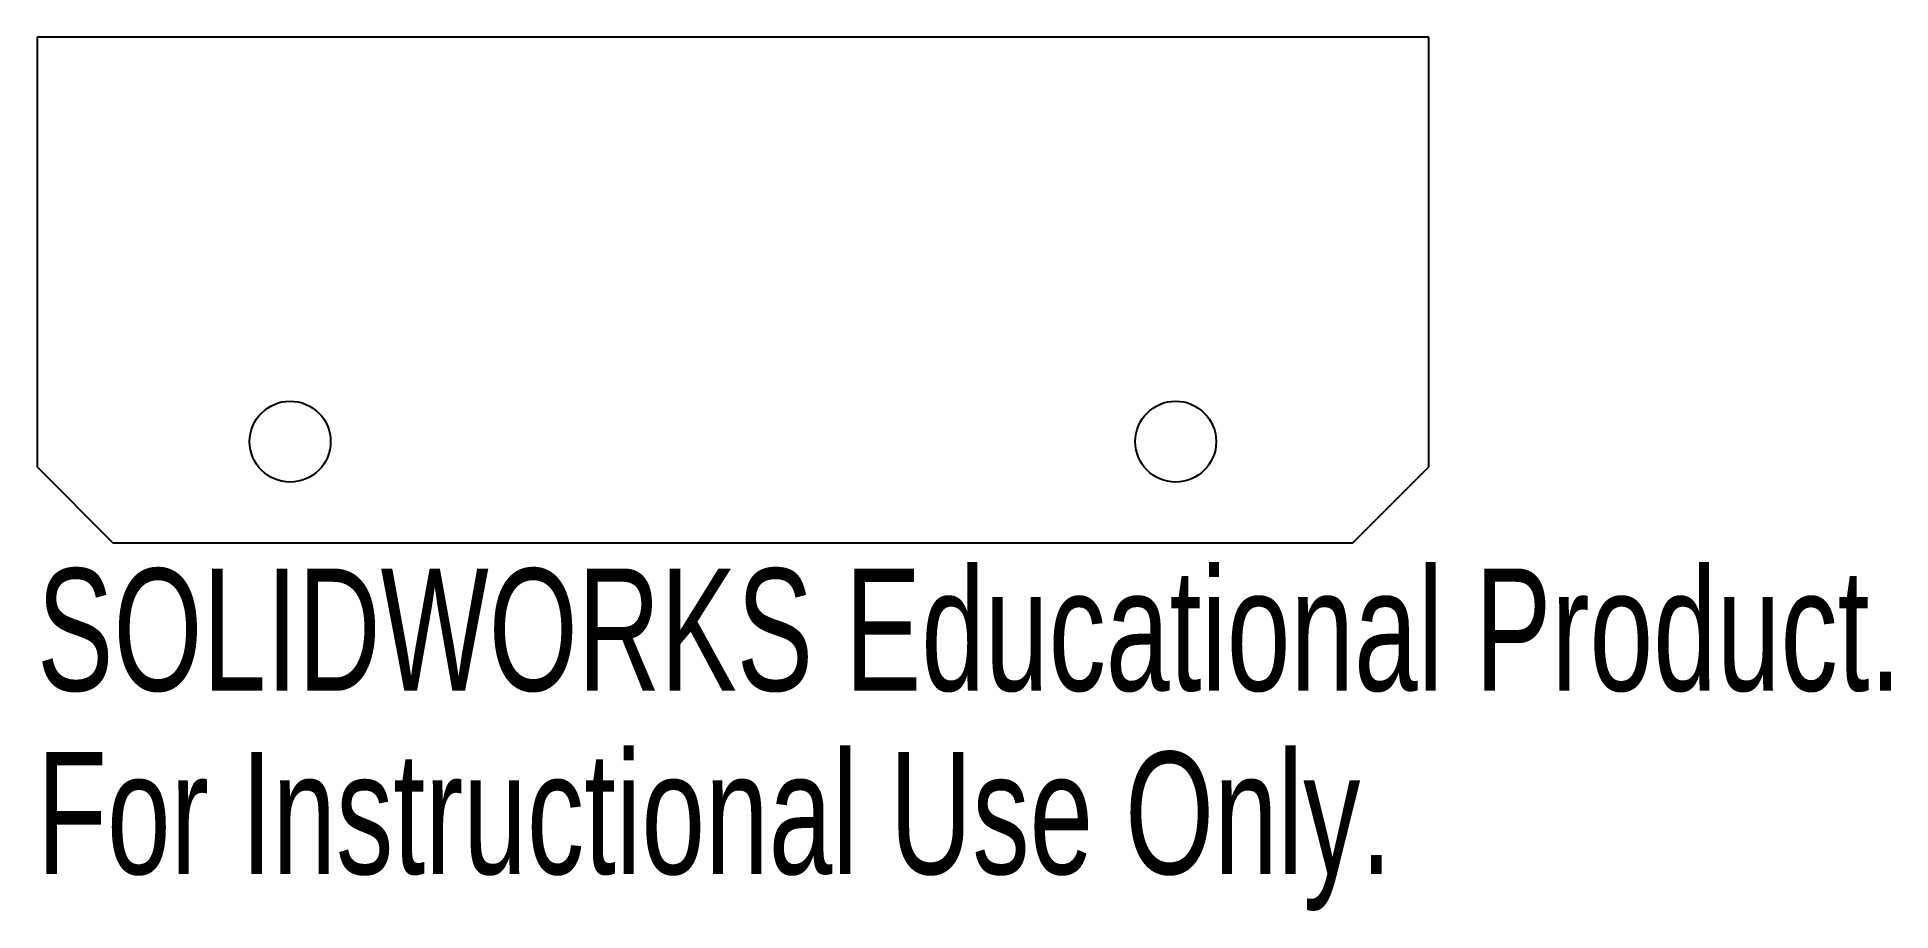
# Model space of a CAD drawing. Header units: millimetres. Extents: x 0 to 73.3, y -34.6 to 0.
import ezdxf

# ---------------------------------------------------------------- set-up
doc = ezdxf.new("R2010")
doc.units = ezdxf.units.MM
doc.styles.add('SLDTEXTSTYLE0', font='TXT', dxfattribs={"width": 0.7})

msp = doc.modelspace()

# ---------------------------------------------------------------- linework, layer by layer
at = {"color": 7, "linetype": 'Continuous', "lineweight": 25}
for p, q in [((55, 0), (0, 0)), ((0, 0), (0, -17)), ((55, -17), (55, 0)), ((0, -17), (3, -20)), ((52, -20), (55, -17)), ((3, -20), (52, -20))]:
    msp.add_line(p, q, dxfattribs=at)
for centre in [(10, -16), (45, -16)]:
    msp.add_circle(centre, 1.6, dxfattribs=at)

# ---------------------------------------------------------------- texts
at = {"color": 7, "linetype": 'Continuous', "char_height": 4.83362, "attachment_point": 1, "style": 'SLDTEXTSTYLE0'}
for s, insert in [('SOLIDWORKS Educational Product.', (0, -21.02)), ('For Instructional Use Only.', (0, -28.27))]:
    msp.add_mtext(s, dxfattribs=dict(at, insert=insert))

doc.saveas('drawing.dxf')
